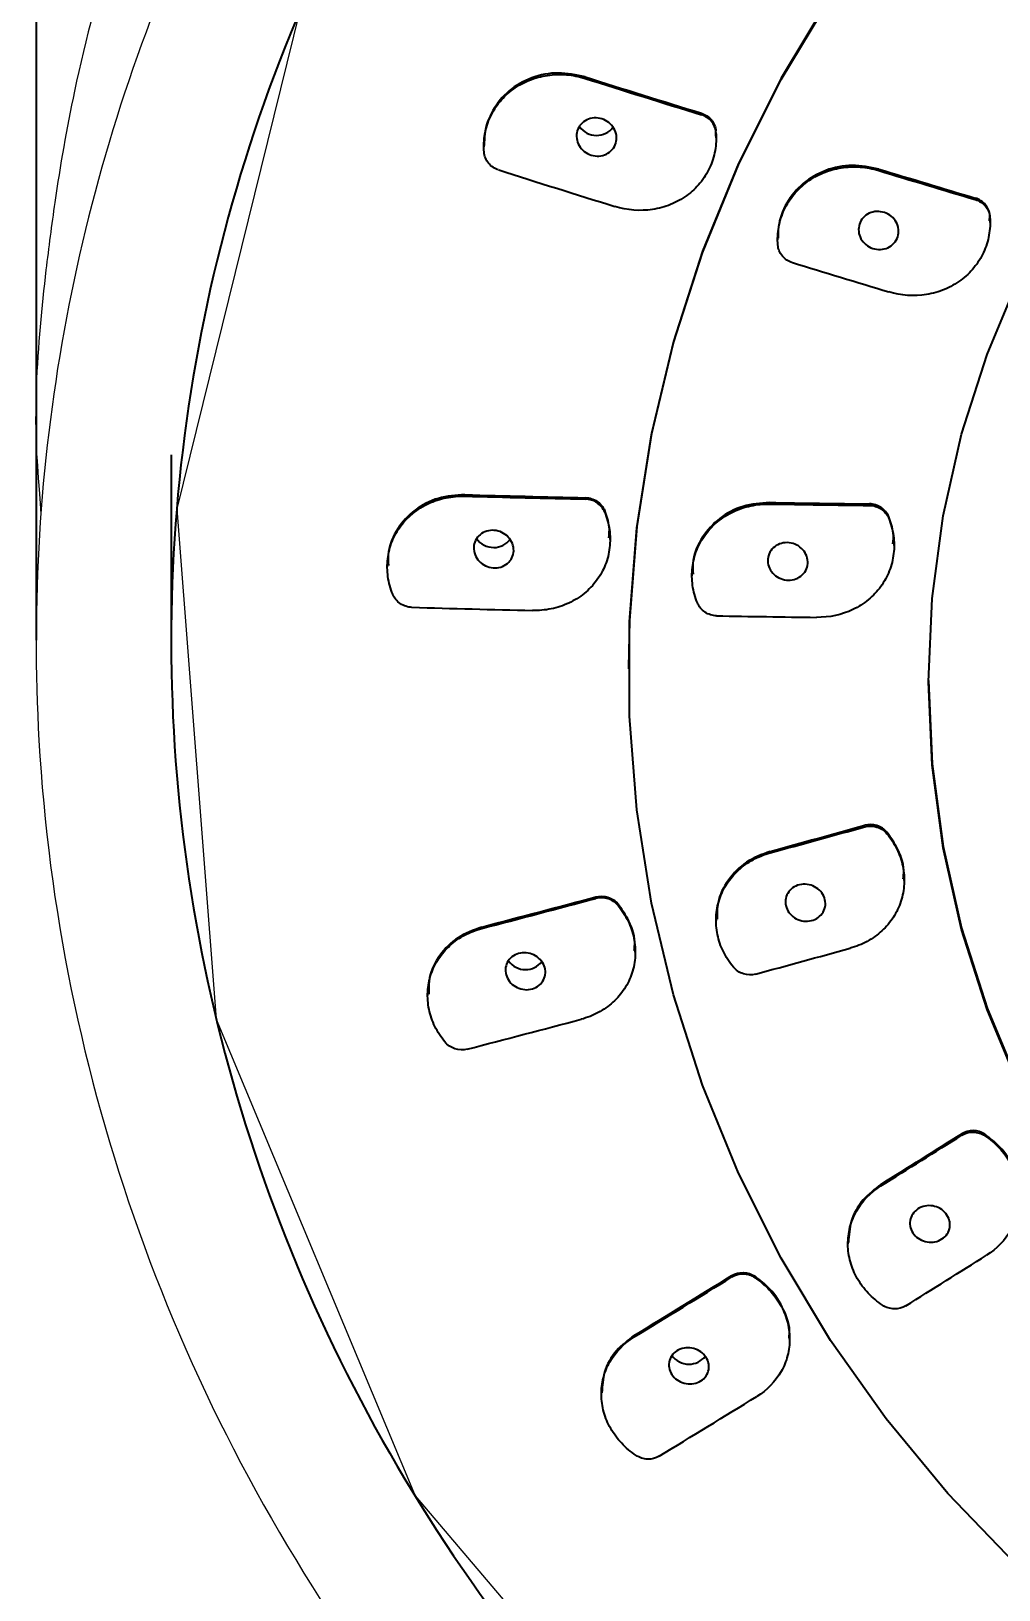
# Model space of a CAD drawing. Header units: millimetres. Extents: x 789 to 1209, y -1278 to -684.
# Drawn here: x 899.95 to 917.86, y -787.14 to -758.32 of the extents above; entities that cross this region are included whole.
import ezdxf

# ---------------------------------------------------------------- set-up
doc = ezdxf.new("R2010")
doc.units = ezdxf.units.MM
doc.header["$LTSCALE"] = 0.1
doc.layers.get('0').update_dxf_attribs({"lineweight": 13})
doc.layers.add('DIM', color=3, linetype='Continuous', lineweight=9)
doc.styles.get("Standard").update_dxf_attribs({"font": 'arial.ttf'})
doc.dimstyles.new('ISO-25', dxfattribs={"dimtxt": 2.5, "dimasz": 2.5, "dimexe": 1.25, "dimexo": 0.625, "dimtad": 1, "dimlfac": 1.333333, "dimtxsty": 'Standard', "dimcen": 2.5, "dimadec": 0, "dimazin": 0, "dimtfac": 1, "dimtmove": 0, "dimatfit": 3, "dimfxl": 0, "dimarcsym": 0})

# ---------------------------------------------------------------- blocks, each defined once
blk = doc.blocks.new('*D17')
at = {"layer": 'Defpoints', "color": 0}
for p in [(900.052, -721.185), (973.025, -768.853), (900.052, -770.21)]:
    blk.add_point(p, dxfattribs=at)
at = {"layer": 'DIM', "color": 0, "linetype": 'ByBlock', "lineweight": -2}
for p, q in [((900.052, -769.585), (900.052, -719.935)), ((973.025, -768.228), (973.025, -719.935)), ((969.025, -721.185), (904.052, -721.185))]:
    blk.add_line(p, q, dxfattribs=at)
at = {"layer": 'DIM', "color": 0}
for points in [[(904.052, -720.519), (904.052, -721.852), (900.052, -721.185)], [(969.025, -720.519), (969.025, -721.852), (973.025, -721.185)]]:
    blk.add_solid(points, dxfattribs=at)
at = {"layer": 'DIM', "color": 0, "insert": (924.73, -718.518), "char_height": 4, "attachment_point": 5}
blk.add_mtext('97', dxfattribs=at)

msp = doc.modelspace()

# ---------------------------------------------------------------- linework, layer by layer
at = {"color": 7, "linetype": 'Continuous', "lineweight": 25}
for p, q in [((910.205, -759.197), (910.205, -759.171)), ((912.356, -759.868), (912.356, -759.841)), ((912.623, -760.268), (912.627, -760.169)), ((912.627, -760.196), (912.627, -760.169)), ((912.631, -760.295), (912.631, -760.269)), ((908.331, -760.435), (908.331, -760.462)), ((915.642, -760.9), (915.642, -760.874)), ((917.425, -761.437), (917.425, -761.41)), ((917.691, -761.833), (917.696, -761.734)), ((917.696, -761.761), (917.696, -761.734)), ((917.699, -761.86), (917.699, -761.833)), ((913.768, -762.153), (913.768, -762.18)), ((902.546, -766.16), (902.546, -769.628)), ((907.98, -766.922), (907.98, -766.895)), ((910.211, -766.976), (910.211, -766.949)), ((910.567, -767.216), (910.567, -767.189)), ((913.618, -767.067), (913.618, -767.04)), ((915.467, -767.092), (915.467, -767.065)), ((915.823, -767.328), (915.823, -767.301)), ((910.667, -767.722), (910.667, -767.695)), ((915.923, -767.834), (915.923, -767.807)), ((906.544, -768.204), (906.544, -768.231)), ((912.182, -768.365), (912.182, -768.392)), ((911.01, -770.089), (911.01, -770.116)), ((916.56, -770.33), (916.56, -770.356)), ((915.381, -773.035), (915.381, -773.008)), ((915.791, -773.163), (915.791, -773.136)), ((913.63, -773.516), (913.63, -773.489)), ((916.11, -774.026), (916.11, -773.999)), ((910.405, -774.359), (910.405, -774.332)), ((910.815, -774.49), (910.815, -774.464)), ((908.293, -774.916), (908.293, -774.889)), ((912.629, -774.742), (912.629, -774.769)), ((911.134, -775.353), (911.134, -775.326)), ((907.291, -776.126), (907.291, -776.153)), ((917.175, -778.737), (917.175, -778.71)), ((917.603, -778.748), (917.603, -778.721)), ((915.679, -779.675), (915.679, -779.649)), ((915.069, -780.718), (915.069, -780.745)), ((912.921, -781.36), (912.921, -781.333)), ((913.349, -781.374), (913.349, -781.347)), ((911.116, -782.468), (911.116, -782.441)), ((913.99, -782.51), (913.99, -782.483)), ((910.505, -783.498), (910.505, -783.524))]:
    msp.add_line(p, q, dxfattribs=at)
at = {"color": 7, "linetype": 'Continuous'}
msp.add_line((902.546, -769.608), (902.546, -766.16), dxfattribs=at)
at = {"color": 7, "linetype": 'Continuous', "flags": 128}
msp.add_lwpolyline([(926.601, -739.258), (917.461, -743.341), (910.015, -749.758), (904.927, -757.939), (902.647, -767.157), (903.379, -776.593), (907.058, -785.407), (913.356, -792.818), (921.714, -798.167), (931.39, -800.978), (941.523, -801.001), (951.213, -798.235), (959.6, -792.926), (965.938, -785.544), (969.663, -776.747), (970.446, -767.315), (968.216, -758.087), (963.171, -749.882), (955.76, -743.43), (946.641, -739.305), (936.625, -737.871), (926.601, -739.258)], dxfattribs=at)
at = {"color": 7, "linetype": 'Continuous', "lineweight": 25, "flags": 128}
for points in [[(936.54, -746.255), (934.677, -746.319), (932.823, -746.509), (930.989, -746.825), (929.185, -747.266), (927.42, -747.828), (925.704, -748.509), (924.045, -749.305), (922.454, -750.212), (920.937, -751.225), (919.504, -752.338), (918.161, -753.547), (916.917, -754.843), (915.777, -756.221), (914.748, -757.673), (913.835, -759.191), (913.044, -760.768), (912.378, -762.394), (911.84, -764.061), (911.435, -765.76), (911.163, -767.483), (911.027, -769.219), (911.01, -770.089)], [(919.504, -787.867), (918.161, -786.659), (916.917, -785.362), (915.777, -783.984), (914.748, -782.532), (913.835, -781.014), (913.044, -779.438), (912.378, -777.812), (911.84, -776.145), (911.435, -774.445), (911.163, -772.723), (911.027, -770.987), (911.027, -769.246), (911.163, -767.509), (911.435, -765.787), (911.84, -764.088), (912.378, -762.421), (913.044, -760.795), (913.835, -759.218), (914.748, -757.7)], [(928.514, -787.438), (927.031, -786.761), (925.612, -785.972), (924.268, -785.076), (923.008, -784.08), (921.84, -782.99), (920.773, -781.813), (919.814, -780.559), (918.968, -779.234), (918.243, -777.849), (917.643, -776.413), (917.172, -774.935), (916.833, -773.427), (916.628, -771.897), (916.56, -770.356), (916.628, -768.816), (916.833, -767.286), (917.172, -765.777), (917.643, -764.3), (918.243, -762.864), (918.968, -761.479), (919.814, -760.154), (920.773, -758.9), (921.84, -757.723)], [(916.56, -770.33), (916.628, -771.87), (916.833, -773.4), (917.172, -774.909), (917.643, -776.386), (918.243, -777.823), (918.968, -779.208), (919.814, -780.532), (920.773, -781.787), (921.84, -782.963), (923.008, -784.053), (924.268, -785.05), (925.612, -785.945), (927.031, -786.734), (928.514, -787.412)]]:
    msp.add_lwpolyline(points, dxfattribs=at)
at = {"color": 7, "linetype": 'Continuous', "lineweight": 25}
for centre, radius, start, end in [((1073.657, -238.703), 545.53, 252.56518, 252.8019), ((1074.355, -236.455), 547.91, 252.56676, 252.80246), ((910.411, -759.875), 0.375, 213.9222, 270.7601), ((910.421, -759.874), 0.376, 269.2996, 322.8542), ((1073.64, -238.836), 547.519, 252.45693, 252.69294), ((1074.332, -236.554), 547.808, 253.16107, 253.35585), ((1074.711, -235.288), 549.156, 253.16229, 253.35658), ((1074.137, -237.225), 549.23, 253.05282, 253.2472), ((921.515, -254.903), 512.172, 268.48569, 268.73537), ((921.505, -254.914), 512.187, 268.48683, 268.7365), ((921.678, -245.443), 521.659, 269.11472, 269.31784), ((921.61, -249.713), 517.416, 269.11491, 269.31969), ((908.508, -767.495), 0.375, 214.0898, 270.7599), ((908.518, -767.494), 0.376, 269.2972, 322.8155), ((921.553, -257.551), 511.633, 268.3701, 268.62005), ((921.645, -253.366), 515.847, 268.99948, 269.20489), ((777.815, -276.011), 515.684, 285.27001, 285.47174), ((776.4, -270.91), 521.004, 285.27171, 285.47138), ((779.44, -282.019), 509.434, 284.65111, 284.89682), ((779.462, -282.168), 509.311, 284.6522, 284.89797), ((909.096, -775.3), 0.375, 214.5046, 270.7505), ((909.105, -775.298), 0.376, 269.3096, 322.3159), ((777.214, -273.233), 520.641, 285.15856, 285.35826), ((780.466, -285.236), 508.18, 284.53674, 284.78293), ((620.481, -307.077), 557.194, 301.99143, 302.17307), ((616.927, -301.444), 563.878, 301.99311, 302.1726), ((623.784, -312.017), 553.402, 301.88958, 302.07226), ((630.354, -322.995), 538.44, 301.42853, 301.654), ((630.335, -323.008), 538.462, 301.42954, 301.65502), ((912.121, -782.596), 0.375, 214.5118, 270.7495), ((912.131, -782.595), 0.376, 269.3096, 322.3841), ((630.631, -323.072), 540.375, 301.32577, 301.55019)]:
    msp.add_arc(centre, radius, start, end, dxfattribs=at)
at = {"color": 7, "linetype": 'Continuous'}
for points, knots in [([(936.478, -731.925), (935.658, -731.945), (934.81, -731.965), (933.414, -732.047), (932.88, -732.09), (931.827, -732.203), (931.305, -732.271), (929.958, -732.476), (929.14, -732.627), (927.508, -732.98), (926.696, -733.183), (925.089, -733.642), (924.295, -733.898), (921.943, -734.742), (920.416, -735.406), (915.958, -737.706), (913.201, -739.644), (908.78, -743.777), (907.006, -745.87), (904.369, -749.866), (903.389, -751.698), (902.185, -754.564), (901.828, -755.542), (901.22, -757.485), (900.963, -758.453), (900.61, -760.122), (900.491, -760.81), (900.331, -761.908), (900.277, -762.325), (900.149, -763.422), (900.077, -764.138), (900.042, -765.086), (900.038, -765.282), (900.037, -765.613), (900.038, -765.748), (900.045, -766.011), (900.05, -766.146), (900.133, -767.253)], [0, 0, 0, 0, 0.0460635, 0.0460635, 0.0735971, 0.0735971, 0.1011307, 0.1011307, 0.1452193, 0.1452193, 0.1893079, 0.1893079, 0.2333965, 0.2333965, 0.3215737, 0.3215737, 0.5003563, 0.5003563, 0.6483496, 0.6483496, 0.7619869, 0.7619869, 0.8194737, 0.8194737, 0.8746694, 0.8746694, 0.9132682, 0.9132682, 0.9371293, 0.9371293, 0.9764123, 0.9764123, 0.9864562, 0.9864562, 0.9932218, 0.9932218, 0.9996222, 0.9996222, 0.9996222, 0.9996222]), ([(965.772, -790.106), (967.514, -787.92), (968.975, -785.537), (971.392, -780.213), (972.264, -777.242), (973.142, -771.183), (973.144, -768.098), (972.281, -762.037), (971.413, -759.064), (968.876, -753.443), (967.205, -750.796), (963.186, -746.015), (960.837, -743.881), (955.631, -740.27), (952.773, -738.795), (946.75, -736.599), (943.584, -735.879), (937.165, -735.243), (933.909, -735.327), (927.536, -736.292), (924.416, -737.174), (918.529, -739.677), (915.76, -741.299), (910.772, -745.173), (908.55, -747.428), (905.134, -751.987), (903.827, -754.221), (901.77, -758.905), (901.018, -761.357), (900.11, -766.36), (899.954, -768.908), (900.275, -774.531), (900.901, -777.594), (902.999, -783.451), (904.473, -786.241), (906.634, -789.238), (906.965, -789.675), (907.307, -790.105)], [0, 0, 0, 0, 0.054009, 0.054009, 0.114305, 0.114305, 0.174602, 0.174602, 0.234899, 0.234899, 0.295196, 0.295196, 0.355492, 0.355492, 0.415789, 0.415789, 0.476086, 0.476086, 0.536382, 0.536382, 0.596679, 0.596679, 0.656976, 0.656976, 0.717273, 0.717273, 0.767318, 0.767318, 0.817363, 0.817363, 0.867408, 0.867408, 0.928397, 0.928397, 0.989385, 0.989385, 1, 1, 1, 1])]:
    msp.add_open_spline(points, degree=3, knots=knots, dxfattribs=at)
at = {"color": 7, "linetype": 'Continuous', "lineweight": 25}
for points, knots in [([(963.817, -788.548), (965.685, -786.203), (967.204, -783.615), (969.429, -778.151), (970.134, -775.275), (970.678, -769.451), (970.516, -766.505), (969.338, -760.764), (968.321, -757.97), (965.51, -752.747), (963.715, -750.318), (959.484, -746.008), (957.048, -744.129), (951.719, -741.06), (948.826, -739.872), (942.802, -738.278), (939.671, -737.871), (933.41, -737.871), (930.28, -738.277), (924.256, -739.872), (921.363, -741.06), (916.033, -744.128), (913.597, -746.008), (909.366, -750.317), (907.571, -752.746), (904.76, -757.969), (903.743, -760.763), (902.564, -766.504), (902.402, -769.45), (902.946, -775.274), (903.651, -778.15), (905.876, -783.614), (907.394, -786.202), (909.263, -788.547)], [0, 0, 0, 0, 0.0625, 0.0625, 0.125, 0.125, 0.1875, 0.1875, 0.25, 0.25, 0.3125, 0.3125, 0.375, 0.375, 0.4375, 0.4375, 0.5, 0.5, 0.5625, 0.5625, 0.625, 0.625, 0.6875, 0.6875, 0.75, 0.75, 0.8125, 0.8125, 0.875, 0.875, 0.9375, 0.9375, 1, 1, 1, 1]), ([(908.335, -760.561), (908.326, -760.448), (908.332, -760.336), (908.372, -760.115), (908.406, -760.008), (908.499, -759.807), (908.56, -759.711), (908.703, -759.539), (908.785, -759.462), (908.969, -759.328), (909.068, -759.274), (909.281, -759.188), (909.394, -759.158), (909.622, -759.124), (909.741, -759.12), (909.975, -759.139), (910.091, -759.162), (910.205, -759.197)], [0, 0, 0, 0, 0.125, 0.125, 0.25, 0.25, 0.375, 0.375, 0.5, 0.5, 0.625, 0.625, 0.75, 0.75, 0.875, 0.875, 1, 1, 1, 1]), ([(910.205, -759.171), (910.039, -759.135), (909.707, -759.063), (909.208, -759.163), (908.781, -759.405), (908.478, -759.775), (908.34, -760.14), (908.339, -760.366), (908.339, -760.435)], [0, 0, 0, 0, 0.185824, 0.371747, 0.556482, 0.739138, 0.920128, 1, 1, 1, 1]), ([(910.219, -760.569), (910.136, -760.515), (910.077, -760.432), (910.034, -760.25), (910.052, -760.152), (910.156, -760), (910.241, -759.948), (910.432, -759.917), (910.533, -759.939), (910.695, -760.045), (910.756, -760.129), (910.799, -760.311), (910.781, -760.409), (910.676, -760.561), (910.591, -760.614), (910.403, -760.644), (910.301, -760.623), (910.219, -760.569)], [0, 0, 0, 0, 0.125, 0.125, 0.25, 0.25, 0.375, 0.375, 0.5, 0.5, 0.625, 0.625, 0.75, 0.75, 0.875, 0.875, 1, 1, 1, 1]), ([(912.356, -759.841), (912.43, -759.864), (912.496, -759.908), (912.592, -760.024), (912.622, -760.096), (912.627, -760.169)], [0, 0, 0, 0, 0.5, 0.5, 1, 1, 1, 1]), ([(912.627, -760.196), (912.622, -760.123), (912.592, -760.052), (912.496, -759.935), (912.43, -759.891), (912.356, -759.868)], [0, 0, 0, 0, 0.5, 0.5, 1, 1, 1, 1]), ([(912.627, -760.196), (912.636, -760.31), (912.63, -760.421), (912.59, -760.641), (912.556, -760.749), (912.462, -760.951), (912.402, -761.047), (912.259, -761.22), (912.178, -761.296), (911.994, -761.43), (911.894, -761.486), (911.682, -761.572), (911.569, -761.603), (911.225, -761.655), (910.985, -761.636), (910.757, -761.565)], [0, 0, 0, 0, 0.125, 0.125, 0.25, 0.25, 0.375, 0.375, 0.5, 0.5, 0.625, 0.625, 0.75, 0.75, 1, 1, 1, 1]), ([(908.605, -760.89), (908.532, -760.867), (908.466, -760.823), (908.37, -760.706), (908.34, -760.634), (908.335, -760.561)], [0, 0, 0, 0, 0.5, 0.5, 1, 1, 1, 1]), ([(913.772, -762.279), (913.763, -762.167), (913.769, -762.056), (913.809, -761.835), (913.843, -761.728), (913.936, -761.527), (913.996, -761.43), (914.138, -761.258), (914.221, -761.18), (914.404, -761.045), (914.504, -760.989), (914.716, -760.902), (914.829, -760.87), (915.058, -760.833), (915.177, -760.828), (915.412, -760.845), (915.528, -760.866), (915.642, -760.9)], [0, 0, 0, 0, 0.125, 0.125, 0.25, 0.25, 0.375, 0.375, 0.5, 0.5, 0.625, 0.625, 0.75, 0.75, 0.875, 0.875, 1, 1, 1, 1]), ([(915.642, -760.874), (915.476, -760.84), (915.145, -760.772), (914.648, -760.875), (914.222, -761.12), (913.917, -761.49), (913.777, -761.856), (913.776, -762.083), (913.776, -762.154)], [0, 0, 0, 0, 0.1848494, 0.3697831, 0.5539371, 0.7367573, 0.9185386, 1, 1, 1, 1]), ([(917.696, -761.734), (917.69, -761.661), (917.661, -761.591), (917.565, -761.476), (917.499, -761.432), (917.425, -761.41)], [0, 0, 0, 0, 0.5, 0.5, 1, 1, 1, 1]), ([(915.46, -762.312), (915.374, -762.264), (915.309, -762.185), (915.254, -762.007), (915.264, -761.908), (915.356, -761.75), (915.436, -761.69), (915.624, -761.645), (915.726, -761.66), (915.896, -761.753), (915.962, -761.832), (916.018, -762.01), (916.008, -762.108), (915.915, -762.269), (915.834, -762.328), (915.649, -762.373), (915.546, -762.359), (915.46, -762.312)], [0, 0, 0, 0, 0.125, 0.125, 0.25, 0.25, 0.375, 0.375, 0.5, 0.5, 0.625, 0.625, 0.75, 0.75, 0.875, 0.875, 1, 1, 1, 1]), ([(917.425, -761.437), (917.499, -761.459), (917.564, -761.502), (917.661, -761.617), (917.69, -761.688), (917.696, -761.761)], [0, 0, 0, 0, 0.5, 0.5, 1, 1, 1, 1]), ([(917.696, -761.761), (917.704, -761.873), (917.698, -761.987), (917.659, -762.206), (917.625, -762.312), (917.531, -762.516), (917.471, -762.61), (917.329, -762.784), (917.246, -762.863), (917.064, -762.997), (916.963, -763.054), (916.751, -763.142), (916.64, -763.173), (916.293, -763.23), (916.054, -763.213), (915.826, -763.145)], [0, 0, 0, 0, 0.125, 0.125, 0.25, 0.25, 0.375, 0.375, 0.5, 0.5, 0.625, 0.625, 0.75, 0.75, 1, 1, 1, 1]), ([(914.042, -762.605), (913.969, -762.582), (913.903, -762.539), (913.807, -762.423), (913.777, -762.352), (913.772, -762.279)], [0, 0, 0, 0, 0.5, 0.5, 1, 1, 1, 1]), ([(907.98, -766.895), (907.813, -766.906), (907.479, -766.929), (907.039, -767.16), (906.721, -767.508), (906.552, -767.879), (906.561, -768.12), (906.565, -768.204)], [0, 0, 0, 0, 0.221793, 0.443702, 0.664191, 0.882198, 1, 1, 1, 1]), ([(906.644, -768.736), (906.602, -768.632), (906.572, -768.521), (906.541, -768.299), (906.54, -768.189), (906.566, -767.97), (906.593, -767.862), (906.674, -767.659), (906.728, -767.561), (906.924, -767.297), (907.103, -767.153), (907.41, -767.011), (907.521, -766.975), (907.745, -766.929), (907.862, -766.919), (907.98, -766.922)], [0, 0, 0, 0, 0.125, 0.125, 0.25, 0.25, 0.375, 0.375, 0.5, 0.5, 0.75, 0.75, 0.875, 0.875, 1, 1, 1, 1]), ([(910.211, -766.949), (910.287, -766.951), (910.363, -766.975), (910.489, -767.06), (910.539, -767.12), (910.567, -767.189)], [0, 0, 0, 0, 0.5, 0.5, 1, 1, 1, 1]), ([(910.567, -767.216), (910.539, -767.147), (910.49, -767.087), (910.363, -767.002), (910.287, -766.978), (910.211, -766.976)], [0, 0, 0, 0, 0.5, 0.5, 1, 1, 1, 1]), ([(910.647, -767.695), (910.652, -767.625), (910.665, -767.454), (910.604, -767.288), (910.567, -767.189)], [0, 0, 0, 0, 0.406724, 1, 1, 1, 1]), ([(912.282, -768.896), (912.239, -768.792), (912.21, -768.682), (912.179, -768.461), (912.178, -768.351), (912.203, -768.131), (912.231, -768.023), (912.311, -767.82), (912.365, -767.722), (912.561, -767.455), (912.739, -767.309), (913.047, -767.162), (913.157, -767.125), (913.383, -767.076), (913.499, -767.065), (913.618, -767.067)], [0, 0, 0, 0, 0.125, 0.125, 0.25, 0.25, 0.375, 0.375, 0.5, 0.5, 0.75, 0.75, 0.875, 0.875, 1, 1, 1, 1]), ([(913.618, -767.04), (913.451, -767.053), (913.118, -767.079), (912.68, -767.313), (912.361, -767.664), (912.191, -768.036), (912.199, -768.279), (912.202, -768.365)], [0, 0, 0, 0, 0.2206909, 0.4414797, 0.6613389, 0.8796046, 1, 1, 1, 1]), ([(915.823, -767.301), (915.795, -767.233), (915.746, -767.174), (915.619, -767.09), (915.543, -767.066), (915.467, -767.065)], [0, 0, 0, 0, 0.5, 0.5, 1, 1, 1, 1]), ([(915.467, -767.092), (915.543, -767.093), (915.619, -767.116), (915.745, -767.2), (915.795, -767.26), (915.823, -767.328)], [0, 0, 0, 0, 0.5, 0.5, 1, 1, 1, 1]), ([(910.567, -767.216), (910.61, -767.321), (910.639, -767.43), (910.67, -767.652), (910.671, -767.764), (910.646, -767.982), (910.618, -768.091), (910.538, -768.295), (910.484, -768.391), (910.353, -768.57), (910.276, -768.649), (910.103, -768.79), (910.006, -768.85), (909.802, -768.946), (909.692, -768.982), (909.465, -769.029), (909.35, -769.039), (909.231, -769.036)], [0, 0, 0, 0, 0.125, 0.125, 0.25, 0.25, 0.375, 0.375, 0.5, 0.5, 0.625, 0.625, 0.75, 0.75, 0.875, 0.875, 1, 1, 1, 1]), ([(915.823, -767.328), (915.866, -767.434), (915.895, -767.542), (915.926, -767.762), (915.927, -767.875), (915.901, -768.093), (915.874, -768.202), (915.794, -768.407), (915.741, -768.503), (915.61, -768.683), (915.533, -768.764), (915.361, -768.906), (915.263, -768.968), (914.956, -769.115), (914.724, -769.166), (914.487, -769.163)], [0, 0, 0, 0, 0.125, 0.125, 0.25, 0.25, 0.375, 0.375, 0.5, 0.5, 0.625, 0.625, 0.75, 0.75, 1, 1, 1, 1]), ([(915.902, -767.806), (915.908, -767.738), (915.921, -767.566), (915.86, -767.401), (915.823, -767.301)], [0, 0, 0, 0, 0.400641, 1, 1, 1, 1]), ([(908.396, -768.223), (908.303, -768.189), (908.226, -768.121), (908.139, -767.954), (908.132, -767.855), (908.194, -767.686), (908.263, -767.616), (908.437, -767.545), (908.54, -767.544), (908.722, -767.611), (908.801, -767.68), (908.888, -767.846), (908.895, -767.945), (908.833, -768.116), (908.764, -768.185), (908.591, -768.256), (908.488, -768.257), (908.396, -768.223)], [0, 0, 0, 0, 0.125, 0.125, 0.25, 0.25, 0.375, 0.375, 0.5, 0.5, 0.625, 0.625, 0.75, 0.75, 0.875, 0.875, 1, 1, 1, 1]), ([(913.759, -768.414), (913.676, -768.362), (913.616, -768.28), (913.573, -768.101), (913.591, -768.005), (913.694, -767.856), (913.778, -767.803), (913.968, -767.77), (914.07, -767.791), (914.233, -767.894), (914.294, -767.977), (914.338, -768.155), (914.321, -768.251), (914.216, -768.402), (914.132, -768.454), (913.944, -768.486), (913.842, -768.466), (913.759, -768.414)], [0, 0, 0, 0, 0.125, 0.125, 0.25, 0.25, 0.375, 0.375, 0.5, 0.5, 0.625, 0.625, 0.75, 0.75, 0.875, 0.875, 1, 1, 1, 1]), ([(907, -768.978), (906.924, -768.975), (906.849, -768.951), (906.722, -768.866), (906.672, -768.805), (906.644, -768.736)], [0, 0, 0, 0, 0.5, 0.5, 1, 1, 1, 1]), ([(912.638, -769.134), (912.562, -769.132), (912.486, -769.109), (912.36, -769.025), (912.31, -768.965), (912.282, -768.896)], [0, 0, 0, 0, 0.5, 0.5, 1, 1, 1, 1]), ([(915.791, -773.163), (915.864, -773.251), (915.926, -773.349), (916.024, -773.551), (916.061, -773.657), (916.106, -773.875), (916.114, -773.984), (916.102, -774.202), (916.082, -774.31), (916.016, -774.516), (915.968, -774.616), (915.85, -774.799), (915.78, -774.883), (915.616, -775.034), (915.525, -775.099), (915.328, -775.207), (915.22, -775.251), (915.108, -775.282)], [0, 0, 0, 0, 0.125, 0.125, 0.25, 0.25, 0.375, 0.375, 0.5, 0.5, 0.625, 0.625, 0.75, 0.75, 0.875, 0.875, 1, 1, 1, 1]), ([(915.791, -773.136), (915.743, -773.079), (915.678, -773.035), (915.532, -772.99), (915.453, -772.988), (915.381, -773.008)], [0, 0, 0, 0, 0.5, 0.5, 1, 1, 1, 1]), ([(915.381, -773.035), (915.453, -773.015), (915.532, -773.016), (915.677, -773.062), (915.743, -773.105), (915.791, -773.163)], [0, 0, 0, 0, 0.5, 0.5, 1, 1, 1, 1]), ([(916.091, -773.998), (916.096, -773.947), (916.117, -773.745), (916.004, -773.438), (915.852, -773.222), (915.791, -773.136)], [0, 0, 0, 0, 0.167348, 0.668363, 1, 1, 1, 1]), ([(912.948, -775.63), (912.875, -775.541), (912.812, -775.444), (912.714, -775.242), (912.678, -775.136), (912.633, -774.919), (912.625, -774.81), (912.636, -774.593), (912.656, -774.484), (912.723, -774.279), (912.77, -774.18), (912.889, -773.997), (912.959, -773.914), (913.123, -773.763), (913.214, -773.698), (913.411, -773.59), (913.518, -773.547), (913.63, -773.516)], [0, 0, 0, 0, 0.125, 0.125, 0.25, 0.25, 0.375, 0.375, 0.5, 0.5, 0.625, 0.625, 0.75, 0.75, 0.875, 0.875, 1, 1, 1, 1]), ([(913.63, -773.489), (913.477, -773.547), (913.171, -773.663), (912.838, -774.007), (912.647, -774.382), (912.647, -774.64), (912.647, -774.743)], [0, 0, 0, 0, 0.273635, 0.547399, 0.820005, 1, 1, 1, 1]), ([(914.213, -774.772), (914.118, -774.751), (914.031, -774.695), (913.922, -774.543), (913.9, -774.446), (913.936, -774.272), (913.993, -774.194), (914.154, -774.099), (914.255, -774.085), (914.445, -774.126), (914.532, -774.182), (914.642, -774.334), (914.664, -774.43), (914.627, -774.606), (914.57, -774.684), (914.41, -774.777), (914.309, -774.793), (914.213, -774.772)], [0, 0, 0, 0, 0.125, 0.125, 0.25, 0.25, 0.375, 0.375, 0.5, 0.5, 0.625, 0.625, 0.75, 0.75, 0.875, 0.875, 1, 1, 1, 1]), ([(910.405, -774.332), (910.477, -774.313), (910.556, -774.315), (910.701, -774.362), (910.767, -774.406), (910.815, -774.464)], [0, 0, 0, 0, 0.5, 0.5, 1, 1, 1, 1]), ([(910.815, -774.49), (910.767, -774.432), (910.702, -774.389), (910.556, -774.342), (910.477, -774.339), (910.405, -774.359)], [0, 0, 0, 0, 0.5, 0.5, 1, 1, 1, 1]), ([(910.815, -774.49), (910.888, -774.579), (910.951, -774.677), (911.049, -774.88), (911.085, -774.986), (911.13, -775.204), (911.138, -775.312), (911.126, -775.53), (911.106, -775.638), (911.039, -775.842), (910.992, -775.941), (910.873, -776.122), (910.803, -776.205), (910.639, -776.354), (910.548, -776.417), (910.351, -776.523), (910.244, -776.565), (910.132, -776.595)], [0, 0, 0, 0, 0.125, 0.125, 0.25, 0.25, 0.375, 0.375, 0.5, 0.5, 0.625, 0.625, 0.75, 0.75, 0.875, 0.875, 1, 1, 1, 1]), ([(911.115, -775.325), (911.12, -775.273), (911.14, -775.071), (911.027, -774.764), (910.875, -774.549), (910.815, -774.464)], [0, 0, 0, 0, 0.172064, 0.671721, 1, 1, 1, 1]), ([(907.61, -777.014), (907.537, -776.925), (907.474, -776.827), (907.376, -776.625), (907.34, -776.519), (907.295, -776.302), (907.287, -776.193), (907.299, -775.976), (907.319, -775.869), (907.386, -775.665), (907.434, -775.566), (907.552, -775.386), (907.622, -775.304), (907.787, -775.155), (907.877, -775.092), (908.074, -774.987), (908.181, -774.945), (908.293, -774.916)], [0, 0, 0, 0, 0.125, 0.125, 0.25, 0.25, 0.375, 0.375, 0.5, 0.5, 0.625, 0.625, 0.75, 0.75, 0.875, 0.875, 1, 1, 1, 1]), ([(908.293, -774.889), (908.139, -774.945), (907.832, -775.057), (907.499, -775.398), (907.308, -775.77), (907.31, -776.027), (907.31, -776.127)], [0, 0, 0, 0, 0.274884, 0.549918, 0.823194, 1, 1, 1, 1]), ([(908.884, -775.971), (908.805, -775.914), (908.751, -775.829), (908.72, -775.65), (908.745, -775.558), (908.859, -775.42), (908.947, -775.374), (909.138, -775.356), (909.239, -775.384), (909.395, -775.496), (909.451, -775.581), (909.481, -775.76), (909.457, -775.852), (909.342, -775.991), (909.254, -776.036), (909.065, -776.054), (908.964, -776.027), (908.884, -775.971)], [0, 0, 0, 0, 0.125, 0.125, 0.25, 0.25, 0.375, 0.375, 0.5, 0.5, 0.625, 0.625, 0.75, 0.75, 0.875, 0.875, 1, 1, 1, 1]), ([(913.357, -775.759), (913.285, -775.779), (913.207, -775.777), (913.061, -775.731), (912.995, -775.688), (912.948, -775.63)], [0, 0, 0, 0, 0.5, 0.5, 1, 1, 1, 1]), ([(908.02, -777.148), (907.948, -777.166), (907.87, -777.164), (907.724, -777.117), (907.658, -777.072), (907.61, -777.014)], [0, 0, 0, 0, 0.5, 0.5, 1, 1, 1, 1]), ([(917.603, -778.721), (917.539, -778.679), (917.464, -778.655), (917.312, -778.652), (917.237, -778.672), (917.175, -778.71)], [0, 0, 0, 0, 0.5, 0.5, 1, 1, 1, 1]), ([(917.175, -778.737), (917.237, -778.698), (917.312, -778.678), (917.463, -778.682), (917.539, -778.705), (917.603, -778.748)], [0, 0, 0, 0, 0.5, 0.5, 1, 1, 1, 1]), ([(918.233, -779.858), (918.237, -779.837), (918.263, -779.666), (918.15, -779.338), (917.924, -778.967), (917.698, -778.794), (917.603, -778.721)], [0, 0, 0, 0, 0.050358, 0.398513, 0.744862, 1, 1, 1, 1]), ([(917.603, -778.748), (917.701, -778.813), (917.789, -778.887), (917.946, -779.054), (918.014, -779.147), (918.125, -779.34), (918.168, -779.444), (918.227, -779.655), (918.242, -779.762), (918.245, -779.979), (918.232, -780.086), (918.179, -780.293), (918.138, -780.395), (917.98, -780.676), (917.824, -780.838), (917.634, -780.958)], [0, 0, 0, 0, 0.125, 0.125, 0.25, 0.25, 0.375, 0.375, 0.5, 0.5, 0.625, 0.625, 0.75, 0.75, 1, 1, 1, 1]), ([(915.71, -781.881), (915.612, -781.815), (915.523, -781.741), (915.366, -781.575), (915.298, -781.482), (915.187, -781.289), (915.144, -781.186), (915.085, -780.974), (915.07, -780.868), (915.067, -780.652), (915.08, -780.544), (915.133, -780.338), (915.174, -780.237), (915.332, -779.956), (915.488, -779.795), (915.679, -779.675)], [0, 0, 0, 0, 0.125, 0.125, 0.25, 0.25, 0.375, 0.375, 0.5, 0.5, 0.625, 0.625, 0.75, 0.75, 1, 1, 1, 1]), ([(915.679, -779.649), (915.563, -779.737), (915.322, -779.922), (915.105, -780.306), (915.087, -780.589), (915.079, -780.719)], [0, 0, 0, 0, 0.333085, 0.693415, 1, 1, 1, 1]), ([(916.399, -780.663), (916.314, -780.614), (916.252, -780.536), (916.204, -780.363), (916.218, -780.269), (916.316, -780.121), (916.399, -780.067), (916.587, -780.029), (916.69, -780.046), (916.857, -780.142), (916.92, -780.221), (916.968, -780.394), (916.954, -780.488), (916.855, -780.637), (916.772, -780.69), (916.586, -780.728), (916.483, -780.711), (916.399, -780.663)], [0, 0, 0, 0, 0.125, 0.125, 0.25, 0.25, 0.375, 0.375, 0.5, 0.5, 0.625, 0.625, 0.75, 0.75, 0.875, 0.875, 1, 1, 1, 1]), ([(912.921, -781.333), (912.983, -781.295), (913.058, -781.276), (913.209, -781.28), (913.285, -781.304), (913.349, -781.347)], [0, 0, 0, 0, 0.5, 0.5, 1, 1, 1, 1]), ([(913.349, -781.374), (913.285, -781.331), (913.21, -781.307), (913.058, -781.302), (912.983, -781.322), (912.921, -781.36)], [0, 0, 0, 0, 0.5, 0.5, 1, 1, 1, 1]), ([(913.979, -782.482), (913.982, -782.459), (914.009, -782.289), (913.895, -781.961), (913.668, -781.592), (913.443, -781.42), (913.349, -781.347)], [0, 0, 0, 0, 0.0537133, 0.4020345, 0.7474588, 1, 1, 1, 1]), ([(913.349, -781.374), (913.447, -781.44), (913.535, -781.514), (913.692, -781.681), (913.761, -781.774), (913.872, -781.968), (913.915, -782.071), (913.973, -782.282), (913.988, -782.389), (913.991, -782.604), (913.978, -782.711), (913.925, -782.916), (913.884, -783.016), (913.726, -783.294), (913.57, -783.453), (913.38, -783.57)], [0, 0, 0, 0, 0.125, 0.125, 0.25, 0.25, 0.375, 0.375, 0.5, 0.5, 0.625, 0.625, 0.75, 0.75, 1, 1, 1, 1]), ([(916.137, -781.893), (916.075, -781.931), (916.001, -781.95), (915.849, -781.947), (915.773, -781.923), (915.71, -781.881)], [0, 0, 0, 0, 0.5, 0.5, 1, 1, 1, 1]), ([(911.116, -782.441), (910.999, -782.529), (910.757, -782.711), (910.541, -783.09), (910.524, -783.371), (910.517, -783.499)], [0, 0, 0, 0, 0.3345594, 0.6964206, 1, 1, 1, 1]), ([(911.147, -784.658), (911.048, -784.593), (910.96, -784.518), (910.803, -784.351), (910.734, -784.258), (910.624, -784.065), (910.58, -783.962), (910.522, -783.751), (910.507, -783.645), (910.504, -783.43), (910.517, -783.324), (910.571, -783.12), (910.611, -783.02), (910.77, -782.743), (910.925, -782.585), (911.116, -782.468)], [0, 0, 0, 0, 0.125, 0.125, 0.25, 0.25, 0.375, 0.375, 0.5, 0.5, 0.625, 0.625, 0.75, 0.75, 1, 1, 1, 1]), ([(911.97, -783.299), (911.881, -783.257), (911.811, -783.183), (911.745, -783.015), (911.75, -782.92), (911.833, -782.766), (911.909, -782.706), (912.092, -782.655), (912.195, -782.664), (912.37, -782.746), (912.441, -782.82), (912.507, -782.988), (912.502, -783.083), (912.419, -783.239), (912.343, -783.298), (912.162, -783.349), (912.059, -783.34), (911.97, -783.299)], [0, 0, 0, 0, 0.125, 0.125, 0.25, 0.25, 0.375, 0.375, 0.5, 0.5, 0.625, 0.625, 0.75, 0.75, 0.875, 0.875, 1, 1, 1, 1]), ([(911.574, -784.674), (911.512, -784.711), (911.438, -784.73), (911.286, -784.725), (911.21, -784.701), (911.147, -784.658)], [0, 0, 0, 0, 0.5, 0.5, 1, 1, 1, 1])]:
    msp.add_open_spline(points, degree=3, knots=knots, dxfattribs=at)

# ---------------------------------------------------------------- dimensions: what is measured, and where the dimension line sits
at = {"layer": 'DIM'}
dim = msp.add_linear_dim(base=(900.052, -721.185), p1=(973.025, -768.853), p2=(900.052, -770.21), text='97', dimstyle='ISO-25', override={"dimtxt": 4, "dimasz": 4, "dimdec": 1, "dimlfac": 1.333333, "dimtdec": 1, "dimfxl": 1.25, "dimarcsym": 1}, dxfattribs=at)
dim.commit()
dim.dimension.update_dxf_attribs({"geometry": '*D17', "text_midpoint": (924.73, -721.185), "dimtype": 160})

doc.saveas('drawing.dxf')
